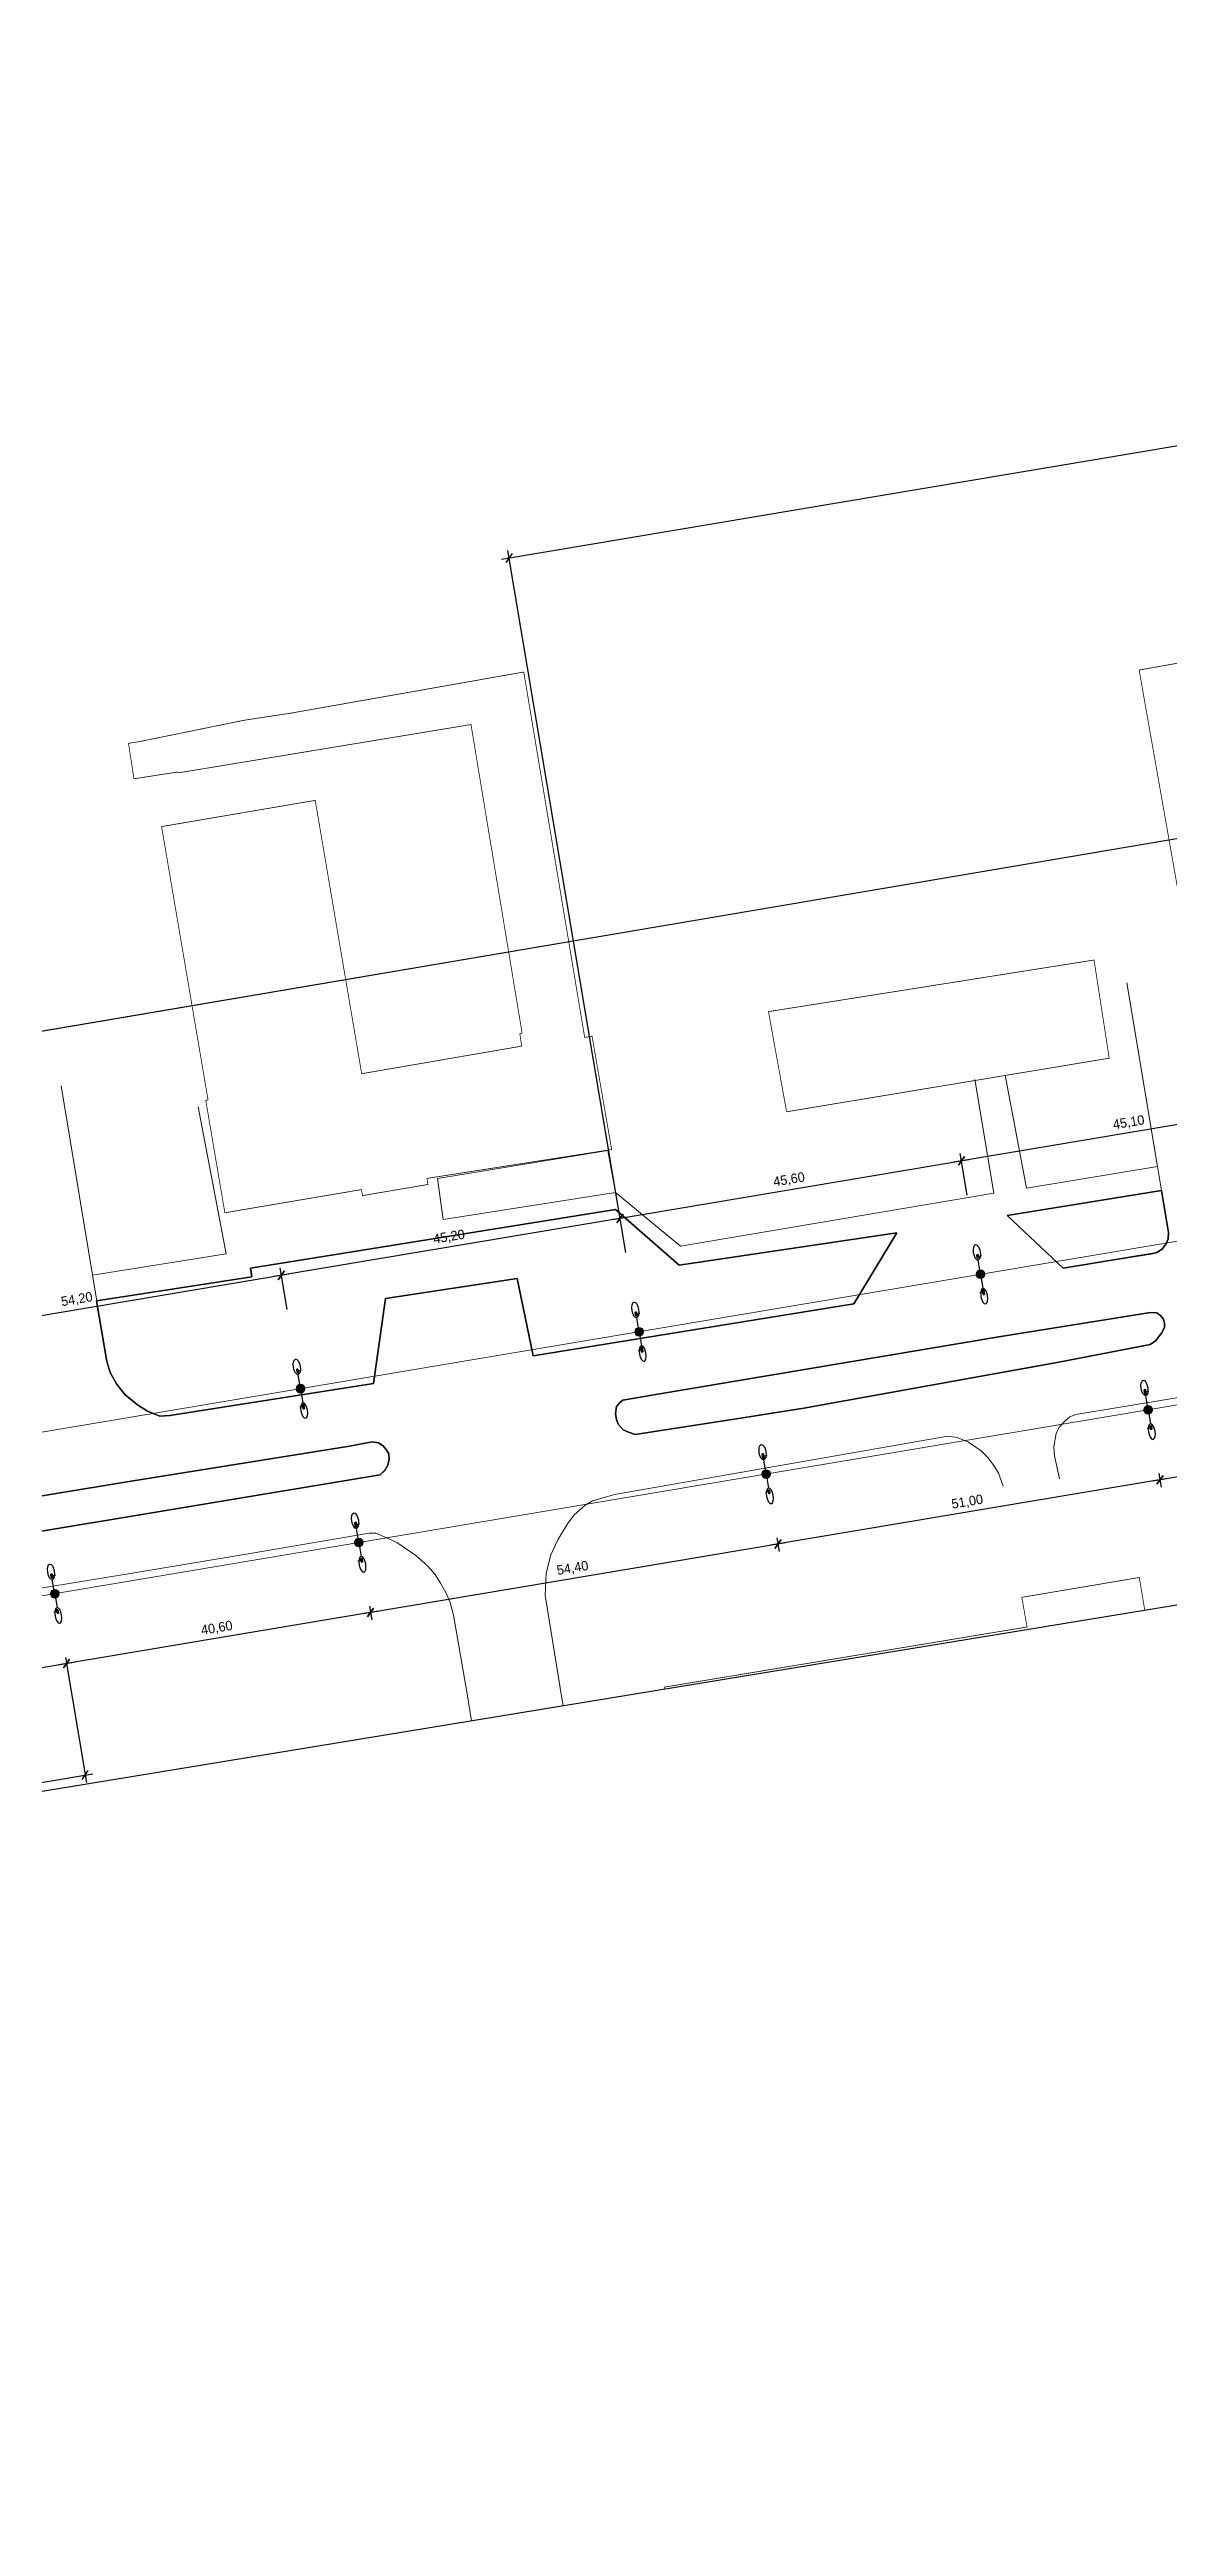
# Model space of a CAD drawing. Extents: x -105 to 2796, y -10 to 1087.
# Drawn here: x 2150.9 to 2298.4, y 228.3 to 554.2 of the extents above; entities that cross this region are included whole.
import ezdxf

# ---------------------------------------------------------------- set-up
doc = ezdxf.new("R2010")
doc.units = 0
doc.header["$MEASUREMENT"] = 0
for name, color, linetype in [('_МЕЖЕВОЙ_П-ЗУ_НОВЫЕ', 7, 'Continuous'), ('DLXLUM01', 2, 'Continuous'), ('DLXLUM02', 1, 'Continuous'), ('DLXLUM03', 3, 'Continuous'), ('DLXLUM04', 5, 'Continuous'), ('DLXLUMEX', 2, 'Continuous'), ('DLXSCENE', 7, 'Continuous'), ('Размeh', 7, 'Continuous')]:
    doc.layers.add(name, color=color, linetype=linetype)
doc.layers.add('ОСВЕЩЕНИЕ', color=7, linetype='Continuous', lineweight=15)
doc.layers.add('ситуация', color=7, linetype='Continuous', lineweight=15)
doc.dimstyles.new('Благоуст', dxfattribs={"dimtxt": 1.25, "dimasz": 1, "dimexe": 1, "dimexo": 0.4085, "dimgap": 0.55, "dimtad": 1, "dimzin": 0, "dimtxsty": 'Standard', "dimblk": 'OBLIQUE', "dimcen": 0.6975, "dimdle": 1, "dimclrt": 256, "dimazin": 0, "dimtfac": 1, "dimtofl": 0, "dimtmove": 1, "dimatfit": 3, "dimldrblk": 'OBLIQUE', "dimfxl": 1, "dimtolj": 1, "dimtzin": 0, "dimarcsym": 0})

# ---------------------------------------------------------------- blocks, each defined once
blk = doc.blocks.new('*U127')
for p, q in [((0.05, 0.25), (-0.12, 0.23)), ((-0.12, 0.23), (0.05, 0.25)), ((-0.12, 0.23), (-0.06, -0.18)), ((-0.12, 0.19), (-0.12, 0.23)), ((-0.12, 0.23), (-0.12, 0.19)), ((-0.06, -0.18), (-0.12, 0.23)), ((0.05, 0.22), (-0.12, 0.19)), ((-0.12, 0.19), (0.05, 0.22)), ((-0.12, 0.19), (-0.05, -0.22)), ((-0.05, -0.22), (-0.12, 0.19)), ((0.05, 0.22), (0.05, 0.25)), ((0.05, 0.25), (0.05, 0.22)), ((0.11, -0.15), (0.05, 0.25)), ((0.05, 0.25), (0.11, -0.15)), ((0.12, -0.19), (0.05, 0.22)), ((0.05, 0.22), (0.12, -0.19)), ((-0.06, -0.18), (0.11, -0.15)), ((0.11, -0.15), (-0.06, -0.18)), ((-0.06, -0.18), (-0.05, -0.22)), ((-0.05, -0.22), (-0.06, -0.18)), ((-0.05, -0.22), (0.12, -0.19)), ((0.12, -0.19), (-0.05, -0.22)), ((0.12, -0.19), (0.11, -0.15)), ((0.11, -0.15), (0.12, -0.19))]:
    blk.add_line(p, q)
at = {"color": 1}
blk.add_line((-0.01, 0.04), (0.49, 0.12), dxfattribs=at)
at = {"layer": 'DLXLUMEX', "color": 7}
blk.add_text('1', height=0.1, dxfattribs=at).set_placement((0, 0))
blk = doc.blocks.new('*U128')
for p, q in [((0.05, 0.22), (-0.12, 0.19)), ((-0.12, 0.19), (0.05, 0.22)), ((-0.12, 0.19), (-0.05, -0.22)), ((-0.05, -0.22), (-0.12, 0.19)), ((-0.12, 0.19), (-0.11, 0.16)), ((-0.11, 0.16), (-0.12, 0.19)), ((0.05, 0.19), (-0.11, 0.16)), ((-0.11, 0.16), (0.05, 0.19)), ((-0.11, 0.16), (-0.04, -0.25)), ((-0.04, -0.25), (-0.11, 0.16)), ((0.12, -0.19), (0.05, 0.22)), ((0.05, 0.19), (0.05, 0.22)), ((0.05, 0.22), (0.12, -0.19)), ((0.05, 0.22), (0.05, 0.19)), ((0.12, -0.22), (0.05, 0.19)), ((0.05, 0.19), (0.12, -0.22)), ((-0.05, -0.22), (0.12, -0.19)), ((0.12, -0.19), (-0.05, -0.22)), ((-0.05, -0.22), (-0.04, -0.25)), ((-0.04, -0.25), (-0.05, -0.22)), ((-0.04, -0.25), (0.12, -0.22)), ((0.12, -0.22), (-0.04, -0.25)), ((0.12, -0.19), (0.12, -0.22)), ((0.12, -0.22), (0.12, -0.19))]:
    blk.add_line(p, q)
at = {"color": 1}
blk.add_line((0, -0.03), (-0.49, -0.11), dxfattribs=at)
at = {"layer": 'DLXLUMEX', "color": 7}
blk.add_text('4', height=0.1, dxfattribs=at).set_placement((0, 0))
blk = doc.blocks.new('*U131')
for p, q in [((0.05, 0.25), (-0.12, 0.22)), ((-0.12, 0.22), (0.05, 0.25)), ((0.05, 0.22), (-0.12, 0.19)), ((-0.12, 0.19), (-0.12, 0.22)), ((-0.12, 0.22), (-0.06, -0.19)), ((-0.12, 0.22), (-0.12, 0.19)), ((-0.12, 0.19), (0.05, 0.22)), ((-0.06, -0.19), (-0.12, 0.22)), ((-0.12, 0.19), (-0.05, -0.22)), ((-0.05, -0.22), (-0.12, 0.19)), ((0.05, 0.22), (0.05, 0.25)), ((0.11, -0.16), (0.05, 0.25)), ((0.05, 0.25), (0.05, 0.22)), ((0.05, 0.25), (0.11, -0.16)), ((0.12, -0.19), (0.05, 0.22)), ((0.05, 0.22), (0.12, -0.19)), ((-0.06, -0.19), (0.11, -0.16)), ((0.11, -0.16), (-0.06, -0.19)), ((-0.06, -0.19), (-0.05, -0.22)), ((-0.05, -0.22), (-0.06, -0.19)), ((-0.05, -0.22), (0.12, -0.19)), ((0.12, -0.19), (-0.05, -0.22)), ((0.12, -0.19), (0.11, -0.16)), ((0.11, -0.16), (0.12, -0.19))]:
    blk.add_line(p, q)
at = {"color": 1}
blk.add_line((0, 0.03), (0.49, 0.11), dxfattribs=at)
at = {"layer": 'DLXLUMEX', "color": 7}
blk.add_text('4', height=0.1, dxfattribs=at).set_placement((0, 0))
blk = doc.blocks.new('*U132')
for p, q in [((0.04, 0.3), (-0.13, 0.27)), ((-0.13, 0.27), (0.04, 0.3)), ((-0.13, 0.27), (-0.04, -0.3)), ((-0.04, -0.3), (-0.13, 0.27)), ((-0.13, 0.27), (-0.13, 0.23)), ((-0.13, 0.23), (-0.13, 0.27)), ((0.04, 0.26), (-0.13, 0.23)), ((-0.13, 0.23), (0.04, 0.26)), ((-0.13, 0.23), (-0.03, -0.34)), ((-0.03, -0.34), (-0.13, 0.23)), ((0.13, -0.27), (0.04, 0.3)), ((0.04, 0.26), (0.04, 0.3)), ((0.04, 0.3), (0.13, -0.27)), ((0.04, 0.3), (0.04, 0.26)), ((0.14, -0.31), (0.04, 0.26)), ((0.04, 0.26), (0.14, -0.31)), ((-0.04, -0.3), (0.13, -0.27)), ((0.13, -0.27), (-0.04, -0.3)), ((-0.04, -0.3), (-0.03, -0.34)), ((-0.03, -0.34), (-0.04, -0.3)), ((-0.03, -0.34), (0.14, -0.31)), ((0.14, -0.31), (-0.03, -0.34)), ((0.13, -0.27), (0.14, -0.31)), ((0.14, -0.31), (0.13, -0.27))]:
    blk.add_line(p, q)
at = {"color": 1}
blk.add_line((0.01, -0.04), (-0.49, -0.12), dxfattribs=at)
at = {"layer": 'DLXLUMEX', "color": 7}
blk.add_text('3', height=0.1, dxfattribs=at).set_placement((0, 0))
blk = doc.blocks.new('*U133')
for p, q in [((0.03, 0.34), (-0.13, 0.31)), ((-0.13, 0.31), (0.03, 0.34)), ((-0.13, 0.27), (-0.13, 0.31)), ((-0.13, 0.31), (-0.05, -0.26)), ((-0.13, 0.31), (-0.13, 0.27)), ((-0.05, -0.26), (-0.13, 0.31)), ((0.04, 0.3), (-0.13, 0.27)), ((-0.13, 0.27), (0.04, 0.3)), ((-0.13, 0.27), (-0.04, -0.3)), ((-0.04, -0.3), (-0.13, 0.27)), ((0.04, 0.3), (0.03, 0.34)), ((0.03, 0.34), (0.04, 0.3)), ((0.12, -0.23), (0.03, 0.34)), ((0.03, 0.34), (0.12, -0.23)), ((0.13, -0.27), (0.04, 0.3)), ((0.04, 0.3), (0.13, -0.27)), ((-0.05, -0.26), (0.12, -0.23)), ((0.12, -0.23), (-0.05, -0.26)), ((-0.05, -0.26), (-0.04, -0.3)), ((-0.04, -0.3), (-0.05, -0.26)), ((-0.04, -0.3), (0.13, -0.27)), ((0.13, -0.27), (-0.04, -0.3)), ((0.13, -0.27), (0.12, -0.23)), ((0.12, -0.23), (0.13, -0.27))]:
    blk.add_line(p, q)
at = {"color": 1}
blk.add_line((-0.01, 0.04), (0.49, 0.12), dxfattribs=at)
at = {"layer": 'DLXLUMEX', "color": 7}
blk.add_text('3', height=0.1, dxfattribs=at).set_placement((0, 0))
blk = doc.blocks.new('*U135')
for p, q in [((0.05, 0.22), (-0.12, 0.19)), ((-0.12, 0.19), (0.05, 0.22)), ((-0.12, 0.19), (-0.05, -0.22)), ((-0.05, -0.22), (-0.12, 0.19)), ((-0.12, 0.19), (-0.11, 0.16)), ((-0.11, 0.16), (-0.12, 0.19)), ((0.05, 0.19), (-0.11, 0.16)), ((-0.11, 0.16), (0.05, 0.19)), ((-0.11, 0.16), (-0.04, -0.25)), ((-0.04, -0.25), (-0.11, 0.16)), ((0.12, -0.19), (0.05, 0.22)), ((0.05, 0.19), (0.05, 0.22)), ((0.05, 0.22), (0.12, -0.19)), ((0.05, 0.22), (0.05, 0.19)), ((0.12, -0.22), (0.05, 0.19)), ((0.05, 0.19), (0.12, -0.22)), ((-0.05, -0.22), (0.12, -0.19)), ((0.12, -0.19), (-0.05, -0.22)), ((-0.05, -0.22), (-0.04, -0.25)), ((-0.04, -0.25), (-0.05, -0.22)), ((-0.04, -0.25), (0.12, -0.22)), ((0.12, -0.22), (-0.04, -0.25)), ((0.12, -0.19), (0.12, -0.22)), ((0.12, -0.22), (0.12, -0.19))]:
    blk.add_line(p, q)
at = {"color": 1}
blk.add_line((0, -0.03), (-0.49, -0.11), dxfattribs=at)
at = {"layer": 'DLXLUMEX', "color": 7}
blk.add_text('4', height=0.1, dxfattribs=at).set_placement((0, 0))
blk = doc.blocks.new('*U136')
for p, q in [((0.03, 0.34), (-0.13, 0.31)), ((-0.13, 0.31), (0.03, 0.34)), ((-0.13, 0.27), (-0.13, 0.31)), ((-0.13, 0.31), (-0.05, -0.26)), ((-0.13, 0.31), (-0.13, 0.27)), ((-0.05, -0.26), (-0.13, 0.31)), ((0.04, 0.3), (-0.13, 0.27)), ((-0.13, 0.27), (0.04, 0.3)), ((-0.13, 0.27), (-0.04, -0.3)), ((-0.04, -0.3), (-0.13, 0.27)), ((0.04, 0.3), (0.03, 0.34)), ((0.03, 0.34), (0.04, 0.3)), ((0.12, -0.23), (0.03, 0.34)), ((0.03, 0.34), (0.12, -0.23)), ((0.13, -0.27), (0.04, 0.3)), ((0.04, 0.3), (0.13, -0.27)), ((-0.05, -0.26), (0.12, -0.23)), ((0.12, -0.23), (-0.05, -0.26)), ((-0.05, -0.26), (-0.04, -0.3)), ((-0.04, -0.3), (-0.05, -0.26)), ((-0.04, -0.3), (0.13, -0.27)), ((0.13, -0.27), (-0.04, -0.3)), ((0.13, -0.27), (0.12, -0.23)), ((0.12, -0.23), (0.13, -0.27))]:
    blk.add_line(p, q)
at = {"color": 1}
blk.add_line((-0.01, 0.04), (0.49, 0.12), dxfattribs=at)
at = {"layer": 'DLXLUMEX', "color": 7}
blk.add_text('3', height=0.1, dxfattribs=at).set_placement((0, 0))
blk = doc.blocks.new('*U137')
for p, q in [((0.05, 0.22), (-0.12, 0.19)), ((-0.12, 0.19), (0.05, 0.22)), ((-0.12, 0.19), (-0.05, -0.22)), ((-0.05, -0.22), (-0.12, 0.19)), ((-0.12, 0.19), (-0.11, 0.16)), ((-0.11, 0.16), (-0.12, 0.19)), ((0.05, 0.19), (-0.11, 0.16)), ((-0.11, 0.16), (0.05, 0.19)), ((-0.11, 0.16), (-0.04, -0.25)), ((-0.04, -0.25), (-0.11, 0.16)), ((0.12, -0.19), (0.05, 0.22)), ((0.05, 0.19), (0.05, 0.22)), ((0.05, 0.22), (0.12, -0.19)), ((0.05, 0.22), (0.05, 0.19)), ((0.12, -0.22), (0.05, 0.19)), ((0.05, 0.19), (0.12, -0.22)), ((-0.05, -0.22), (0.12, -0.19)), ((0.12, -0.19), (-0.05, -0.22)), ((-0.05, -0.22), (-0.04, -0.25)), ((-0.04, -0.25), (-0.05, -0.22)), ((-0.04, -0.25), (0.12, -0.22)), ((0.12, -0.22), (-0.04, -0.25)), ((0.12, -0.19), (0.12, -0.22)), ((0.12, -0.22), (0.12, -0.19))]:
    blk.add_line(p, q)
at = {"color": 1}
blk.add_line((0, -0.03), (-0.49, -0.11), dxfattribs=at)
at = {"layer": 'DLXLUMEX', "color": 7}
blk.add_text('4', height=0.1, dxfattribs=at).set_placement((0, 0))
blk = doc.blocks.new('*U138')
for p, q in [((0.05, 0.25), (-0.12, 0.22)), ((-0.12, 0.22), (0.05, 0.25)), ((0.05, 0.22), (-0.12, 0.19)), ((-0.12, 0.22), (-0.06, -0.19)), ((-0.12, 0.19), (-0.12, 0.22)), ((-0.12, 0.22), (-0.12, 0.19)), ((-0.12, 0.19), (0.05, 0.22)), ((-0.06, -0.19), (-0.12, 0.22)), ((-0.12, 0.19), (-0.05, -0.22)), ((-0.05, -0.22), (-0.12, 0.19)), ((0.05, 0.22), (0.05, 0.25)), ((0.05, 0.25), (0.05, 0.22)), ((0.11, -0.16), (0.05, 0.25)), ((0.05, 0.25), (0.11, -0.16)), ((0.12, -0.19), (0.05, 0.22)), ((0.05, 0.22), (0.12, -0.19)), ((-0.06, -0.19), (0.11, -0.16)), ((0.11, -0.16), (-0.06, -0.19)), ((-0.06, -0.19), (-0.05, -0.22)), ((-0.05, -0.22), (-0.06, -0.19)), ((-0.05, -0.22), (0.12, -0.19)), ((0.12, -0.19), (-0.05, -0.22)), ((0.12, -0.19), (0.11, -0.16)), ((0.11, -0.16), (0.12, -0.19))]:
    blk.add_line(p, q)
at = {"color": 1}
blk.add_line((0, 0.03), (0.49, 0.11), dxfattribs=at)
at = {"layer": 'DLXLUMEX', "color": 7}
blk.add_text('4', height=0.1, dxfattribs=at).set_placement((0, 0))
blk = doc.blocks.new('*U139')
for p, q in [((0.04, 0.3), (-0.13, 0.27)), ((-0.13, 0.27), (0.04, 0.3)), ((-0.13, 0.27), (-0.04, -0.3)), ((-0.04, -0.3), (-0.13, 0.27)), ((-0.13, 0.27), (-0.13, 0.23)), ((-0.13, 0.23), (-0.13, 0.27)), ((0.04, 0.26), (-0.13, 0.23)), ((-0.13, 0.23), (0.04, 0.26)), ((-0.13, 0.23), (-0.03, -0.34)), ((-0.03, -0.34), (-0.13, 0.23)), ((0.13, -0.27), (0.04, 0.3)), ((0.04, 0.26), (0.04, 0.3)), ((0.04, 0.3), (0.13, -0.27)), ((0.04, 0.3), (0.04, 0.26)), ((0.14, -0.31), (0.04, 0.26)), ((0.04, 0.26), (0.14, -0.31)), ((-0.04, -0.3), (0.13, -0.27)), ((0.13, -0.27), (-0.04, -0.3)), ((-0.04, -0.3), (-0.03, -0.34)), ((-0.03, -0.34), (-0.04, -0.3)), ((-0.03, -0.34), (0.14, -0.31)), ((0.14, -0.31), (-0.03, -0.34)), ((0.13, -0.27), (0.14, -0.31)), ((0.14, -0.31), (0.13, -0.27))]:
    blk.add_line(p, q)
at = {"color": 1}
blk.add_line((0.01, -0.04), (-0.49, -0.12), dxfattribs=at)
at = {"layer": 'DLXLUMEX', "color": 7}
blk.add_text('3', height=0.1, dxfattribs=at).set_placement((0, 0))
blk = doc.blocks.new('*U140')
for p, q in [((0.05, 0.25), (-0.12, 0.22)), ((-0.12, 0.22), (0.05, 0.25)), ((0.05, 0.22), (-0.12, 0.19)), ((-0.12, 0.19), (-0.12, 0.22)), ((-0.12, 0.22), (-0.06, -0.19)), ((-0.12, 0.22), (-0.12, 0.19)), ((-0.12, 0.19), (0.05, 0.22)), ((-0.06, -0.19), (-0.12, 0.22)), ((-0.12, 0.19), (-0.05, -0.22)), ((-0.05, -0.22), (-0.12, 0.19)), ((0.05, 0.22), (0.05, 0.25)), ((0.11, -0.16), (0.05, 0.25)), ((0.05, 0.25), (0.05, 0.22)), ((0.05, 0.25), (0.11, -0.16)), ((0.12, -0.19), (0.05, 0.22)), ((0.05, 0.22), (0.12, -0.19)), ((-0.06, -0.19), (0.11, -0.16)), ((0.11, -0.16), (-0.06, -0.19)), ((-0.06, -0.19), (-0.05, -0.22)), ((-0.05, -0.22), (-0.06, -0.19)), ((-0.05, -0.22), (0.12, -0.19)), ((0.12, -0.19), (-0.05, -0.22)), ((0.12, -0.19), (0.11, -0.16)), ((0.11, -0.16), (0.12, -0.19))]:
    blk.add_line(p, q)
at = {"color": 1}
blk.add_line((0, 0.03), (0.49, 0.11), dxfattribs=at)
at = {"layer": 'DLXLUMEX', "color": 7}
blk.add_text('4', height=0.1, dxfattribs=at).set_placement((0, 0))
blk = doc.blocks.new('*U141')
for p, q in [((0.04, 0.3), (-0.13, 0.27)), ((-0.13, 0.27), (0.04, 0.3)), ((-0.13, 0.27), (-0.04, -0.3)), ((-0.04, -0.3), (-0.13, 0.27)), ((-0.13, 0.27), (-0.13, 0.23)), ((-0.13, 0.23), (-0.13, 0.27)), ((0.04, 0.26), (-0.13, 0.23)), ((-0.13, 0.23), (0.04, 0.26)), ((-0.13, 0.23), (-0.03, -0.34)), ((-0.03, -0.34), (-0.13, 0.23)), ((0.13, -0.27), (0.04, 0.3)), ((0.04, 0.26), (0.04, 0.3)), ((0.04, 0.3), (0.13, -0.27)), ((0.04, 0.3), (0.04, 0.26)), ((0.14, -0.31), (0.04, 0.26)), ((0.04, 0.26), (0.14, -0.31)), ((-0.04, -0.3), (0.13, -0.27)), ((0.13, -0.27), (-0.04, -0.3)), ((-0.04, -0.3), (-0.03, -0.34)), ((-0.03, -0.34), (-0.04, -0.3)), ((-0.03, -0.34), (0.14, -0.31)), ((0.14, -0.31), (-0.03, -0.34)), ((0.13, -0.27), (0.14, -0.31)), ((0.14, -0.31), (0.13, -0.27))]:
    blk.add_line(p, q)
at = {"color": 1}
blk.add_line((0.01, -0.04), (-0.49, -0.12), dxfattribs=at)
at = {"layer": 'DLXLUMEX', "color": 7}
blk.add_text('2', height=0.1, dxfattribs=at).set_placement((0, 0))
blk = doc.blocks.new('*U144')
for p, q in [((0.03, 0.34), (-0.13, 0.31)), ((-0.13, 0.31), (0.03, 0.34)), ((-0.13, 0.27), (-0.13, 0.31)), ((-0.13, 0.31), (-0.05, -0.26)), ((-0.13, 0.31), (-0.13, 0.27)), ((-0.05, -0.26), (-0.13, 0.31)), ((0.04, 0.3), (-0.13, 0.27)), ((-0.13, 0.27), (0.04, 0.3)), ((-0.13, 0.27), (-0.04, -0.3)), ((-0.04, -0.3), (-0.13, 0.27)), ((0.04, 0.3), (0.03, 0.34)), ((0.03, 0.34), (0.04, 0.3)), ((0.12, -0.23), (0.03, 0.34)), ((0.03, 0.34), (0.12, -0.23)), ((0.13, -0.27), (0.04, 0.3)), ((0.04, 0.3), (0.13, -0.27)), ((-0.05, -0.26), (0.12, -0.23)), ((0.12, -0.23), (-0.05, -0.26)), ((-0.05, -0.26), (-0.04, -0.3)), ((-0.04, -0.3), (-0.05, -0.26)), ((-0.04, -0.3), (0.13, -0.27)), ((0.13, -0.27), (-0.04, -0.3)), ((0.13, -0.27), (0.12, -0.23)), ((0.12, -0.23), (0.13, -0.27))]:
    blk.add_line(p, q)
at = {"color": 1}
blk.add_line((-0.01, 0.04), (0.49, 0.12), dxfattribs=at)
at = {"layer": 'DLXLUMEX', "color": 7}
blk.add_text('2', height=0.1, dxfattribs=at).set_placement((0, 0))
blk = doc.blocks.new('*U146')
for p, q in [((0.05, 0.22), (-0.12, 0.19)), ((-0.12, 0.19), (0.05, 0.22)), ((-0.12, 0.19), (-0.05, -0.22)), ((-0.05, -0.22), (-0.12, 0.19)), ((-0.12, 0.19), (-0.11, 0.16)), ((-0.11, 0.16), (-0.12, 0.19)), ((0.05, 0.19), (-0.11, 0.16)), ((-0.11, 0.16), (0.05, 0.19)), ((-0.11, 0.16), (-0.04, -0.25)), ((-0.04, -0.25), (-0.11, 0.16)), ((0.12, -0.19), (0.05, 0.22)), ((0.05, 0.19), (0.05, 0.22)), ((0.05, 0.22), (0.12, -0.19)), ((0.05, 0.22), (0.05, 0.19)), ((0.12, -0.22), (0.05, 0.19)), ((0.05, 0.19), (0.12, -0.22)), ((-0.05, -0.22), (0.12, -0.19)), ((0.12, -0.19), (-0.05, -0.22)), ((-0.05, -0.22), (-0.04, -0.25)), ((-0.04, -0.25), (-0.05, -0.22)), ((-0.04, -0.25), (0.12, -0.22)), ((0.12, -0.22), (-0.04, -0.25)), ((0.12, -0.19), (0.12, -0.22)), ((0.12, -0.22), (0.12, -0.19))]:
    blk.add_line(p, q)
at = {"color": 1}
blk.add_line((0, -0.03), (-0.49, -0.11), dxfattribs=at)
at = {"layer": 'DLXLUMEX', "color": 7}
blk.add_text('4', height=0.1, dxfattribs=at).set_placement((0, 0))
blk = doc.blocks.new('*U206')
for p, q in [((2638.31, 507.94), (1021.03, 233.4)), ((2177.4, 393.88), (2225.44, 401.62)), ((2225.44, 401.62), (2177.4, 393.88)), ((2225.44, 401.62), (2233.84, 394.29)), ((2233.84, 394.29), (2225.44, 401.62)), ((2277.01, 400.79), (2297.35, 404.12)), ((2297.35, 404.12), (2277.01, 400.79)), ((2297.35, 404.12), (2298.26, 398.56)), ((2298.26, 398.56), (2297.35, 404.12)), ((1019.19, 139.56), (2600.58, 398.96)), ((2233.84, 394.29), (2262.5, 398.51)), ((2262.5, 398.51), (2233.84, 394.29)), ((2262.5, 398.51), (2256.82, 389.17)), ((2256.82, 389.17), (2262.5, 398.51)), ((2284.38, 393.87), (2277.01, 400.79)), ((2277.01, 400.79), (2284.38, 393.87)), ((2298.23, 397.72), (2297.92, 397.02)), ((2297.92, 397.02), (2298.23, 397.72)), ((2298.26, 398.56), (2298.23, 397.72)), ((2298.23, 397.72), (2298.26, 398.56)), ((2296.66, 395.88), (2284.38, 393.87)), ((2284.38, 393.87), (2296.66, 395.88)), ((2297.42, 396.37), (2296.66, 395.88)), ((2296.66, 395.88), (2297.42, 396.37)), ((2297.92, 397.02), (2297.42, 396.37)), ((2297.42, 396.37), (2297.92, 397.02)), ((2157.13, 389.58), (2177.57, 392.75)), ((2177.57, 392.75), (2157.13, 389.58)), ((2177.57, 392.75), (2177.4, 393.88)), ((2177.4, 393.88), (2177.57, 392.75)), ((2212.48, 392.53), (2195.15, 389.88)), ((2195.15, 389.88), (2212.48, 392.53)), ((2214.61, 382.34), (2212.48, 392.53)), ((2212.48, 392.53), (2214.61, 382.34)), ((2158.46, 381.6), (2157.13, 389.58)), ((2157.13, 389.58), (2158.46, 381.6)), ((2195.15, 389.88), (2193.59, 378.7)), ((2193.59, 378.7), (2195.15, 389.88)), ((2256.82, 389.17), (2214.61, 382.34)), ((2214.61, 382.34), (2256.82, 389.17)), ((2276.2, 384.9), (2295.9, 388.05)), ((2295.9, 388.05), (2276.2, 384.9)), ((2295.9, 388.05), (2296.73, 387.99)), ((2296.73, 387.99), (2295.9, 388.05)), ((2296.73, 387.99), (2297.23, 387.64)), ((2297.23, 387.64), (2296.73, 387.99)), ((2230.5, 377.2), (2276.2, 384.9)), ((2276.2, 384.9), (2230.5, 377.2)), ((2297.37, 385.36), (2296.55, 384.32)), ((2296.55, 384.32), (2297.37, 385.36)), ((2297.23, 387.64), (2297.6, 387.16)), ((2297.6, 387.16), (2297.23, 387.64)), ((2297.72, 386.12), (2297.37, 385.36)), ((2297.37, 385.36), (2297.72, 386.12)), ((2297.6, 387.16), (2297.76, 386.65)), ((2297.76, 386.65), (2297.6, 387.16)), ((2297.76, 386.65), (2297.72, 386.12)), ((2297.72, 386.12), (2297.76, 386.65)), ((2158.93, 380.14), (2158.46, 381.6)), ((2158.46, 381.6), (2158.93, 380.14)), ((2283.82, 381.5), (2250.24, 375.47)), ((2250.24, 375.47), (2283.82, 381.5)), ((2295.85, 383.82), (2283.82, 381.5)), ((2283.82, 381.5), (2295.85, 383.82)), ((2296.55, 384.32), (2295.85, 383.82)), ((2295.85, 383.82), (2296.55, 384.32)), ((2159.75, 378.66), (2158.93, 380.14)), ((2158.93, 380.14), (2159.75, 378.66)), ((2160.86, 377.26), (2159.75, 378.66)), ((2159.75, 378.66), (2160.86, 377.26)), ((2193.59, 378.7), (2166.77, 374.48)), ((2166.77, 374.48), (2193.59, 378.7)), ((2162.49, 375.91), (2160.86, 377.26)), ((2160.86, 377.26), (2162.49, 375.91)), ((2163.82, 375.07), (2162.49, 375.91)), ((2162.49, 375.91), (2163.82, 375.07)), ((2165.46, 374.41), (2163.82, 375.07)), ((2163.82, 375.07), (2165.46, 374.41)), ((2225.46, 374.73), (2225.59, 375.66)), ((2225.59, 375.66), (2225.46, 374.73)), ((2225.59, 375.66), (2226, 376.21)), ((2226, 376.21), (2225.59, 375.66)), ((2226, 376.21), (2226.42, 376.52)), ((2226.42, 376.52), (2226, 376.21)), ((2226.42, 376.52), (2230.5, 377.2)), ((2230.5, 377.2), (2226.42, 376.52)), ((2250.24, 375.47), (2241.65, 374.11)), ((2241.65, 374.11), (2250.24, 375.47)), ((2166.77, 374.48), (2165.46, 374.41)), ((2165.46, 374.41), (2166.77, 374.48)), ((2225.57, 373.95), (2225.46, 374.73)), ((2225.46, 374.73), (2225.57, 373.95)), ((2225.81, 373.35), (2225.57, 373.95)), ((2225.57, 373.95), (2225.81, 373.35)), ((2226.48, 372.6), (2225.81, 373.35)), ((2225.81, 373.35), (2226.48, 372.6)), ((2227.18, 372.29), (2226.48, 372.6)), ((2226.48, 372.6), (2227.18, 372.29)), ((2228.06, 371.97), (2227.18, 372.29)), ((2227.18, 372.29), (2228.06, 371.97)), ((2241.65, 374.11), (2228.06, 371.97)), ((2228.06, 371.97), (2241.65, 374.11)), ((2161.66, 365.84), (2190.42, 370.46)), ((2190.42, 370.46), (2161.66, 365.84)), ((2190.42, 370.46), (2193.43, 371.04)), ((2193.43, 371.04), (2190.42, 370.46)), ((2193.43, 371.04), (2194.24, 370.9)), ((2194.24, 370.9), (2193.43, 371.04)), ((2194.24, 370.9), (2194.87, 370.51)), ((2194.87, 370.51), (2194.24, 370.9)), ((2194.87, 370.51), (2195.36, 369.89)), ((2195.36, 369.89), (2194.87, 370.51)), ((2195.36, 369.89), (2195.59, 369.46)), ((2195.59, 369.46), (2195.36, 369.89)), ((2195.65, 368.74), (2195.48, 367.94)), ((2195.48, 367.94), (2195.65, 368.74)), ((2195.59, 369.46), (2195.65, 368.74)), ((2195.65, 368.74), (2195.59, 369.46)), ((2194.46, 366.67), (1978.26, 330.87)), ((1978.26, 330.87), (2194.46, 366.67)), ((2115.7, 358.3), (2161.66, 365.84)), ((2161.66, 365.84), (2115.7, 358.3)), ((2195.12, 367.32), (2194.46, 366.67)), ((2194.46, 366.67), (2195.12, 367.32)), ((2195.48, 367.94), (2195.12, 367.32)), ((2195.12, 367.32), (2195.48, 367.94))]:
    blk.add_line(p, q)
blk = doc.blocks.new('_Oblique')
at = {"layer": 'Размeh', "color": 0, "lineweight": -2}
blk.add_line((-0.5, -0.5), (0.5, 0.5), dxfattribs=at)
blk = doc.blocks.new('*D530')
at = {"layer": 'Defpoints', "color": 0, "ltscale": 100, "transparency": 16777216}
for p in [(2152.95, 343.05), (2108.57, 335.6), (2108.78, 334.38)]:
    blk.add_point(p, dxfattribs=at)
at = {"layer": 'ситуация', "color": 0, "lineweight": -2, "ltscale": 100, "transparency": 16777216}
for p, q in [((2153.02, 342.65), (2153.32, 340.85)), ((2154.14, 342), (2107.79, 334.21)), ((2108.64, 335.19), (2108.94, 333.39))]:
    blk.add_line(p, q, dxfattribs=at)
for p, rotation in [((2153.16, 341.84), 9.541582262994055), ((2108.78, 334.38), 189.541582262994)]:
    blk.add_blockref('_Oblique', p, dxfattribs=dict(at, rotation=rotation))
at = {"layer": 'ситуация', "ltscale": 100, "transparency": 16777216, "insert": (2130.75, 339.37), "char_height": 1.25, "attachment_point": 5, "rotation": 9.5416}
blk.add_mtext('\\A1;45,00', dxfattribs=at)
blk = doc.blocks.new('*D531')
at = {"layer": 'Defpoints', "color": 0, "ltscale": 100, "transparency": 16777216}
for p in [(2182.29, 388.04), (2128.01, 383.95), (2128.84, 379.06)]:
    blk.add_point(p, dxfattribs=at)
at = {"layer": 'ситуация', "color": 0, "lineweight": -2, "ltscale": 100, "transparency": 16777216}
for p, q in [((2182.45, 393.1), (2127.03, 383.79)), ((2182.22, 388.45), (2181.3, 393.92)), ((2128.77, 379.46), (2127.85, 384.94))]:
    blk.add_line(p, q, dxfattribs=at)
for p, rotation in [((2181.46, 392.94), 9.541582262996451), ((2128.01, 383.95), 189.5415822629964)]:
    blk.add_blockref('_Oblique', p, dxfattribs=dict(at, rotation=rotation))
at = {"layer": 'ситуация', "ltscale": 100, "transparency": 16777216, "insert": (2154.53, 389.71), "char_height": 1.25, "attachment_point": 5, "rotation": 9.5416}
blk.add_mtext('\\A1;54,20', dxfattribs=at)
blk = doc.blocks.new('*D532')
at = {"layer": 'Defpoints', "color": 0, "ltscale": 100, "transparency": 16777216}
for p in [(2152.95, 343.05), (2155.62, 327.18), (1939.15, 307.12)]:
    blk.add_point(p, dxfattribs=at)
at = {"layer": 'ситуация', "color": 0, "lineweight": -2, "ltscale": 100, "transparency": 16777216}
for p, q in [((2153.02, 342.65), (2155.79, 326.19)), ((1940.83, 291.07), (2156.61, 327.34)), ((1939.22, 306.71), (1941.98, 290.25))]:
    blk.add_line(p, q, dxfattribs=at)
for p, rotation in [((2155.62, 327.18), 9.541582263002141), ((1941.82, 291.24), 189.5415822630021)]:
    blk.add_blockref('_Oblique', p, dxfattribs=dict(at, rotation=rotation))
at = {"layer": 'ситуация', "ltscale": 100, "transparency": 16777216, "insert": (2048.51, 310.47), "char_height": 1.25, "attachment_point": 5, "rotation": 9.5416}
blk.add_mtext('\\A1;216,80', dxfattribs=at)
blk = doc.blocks.new('*D533')
at = {"layer": 'Defpoints', "color": 0, "ltscale": 100, "transparency": 16777216}
for p in [(2226.86, 395.54), (2181.46, 392.94), (2182.29, 388.04)]:
    blk.add_point(p, dxfattribs=at)
at = {"layer": 'ситуация', "color": 0, "lineweight": -2, "ltscale": 100, "transparency": 16777216}
for p, q in [((2226.79, 395.94), (2225.87, 401.42)), ((2227.03, 400.6), (2180.48, 392.77)), ((2182.22, 388.45), (2181.3, 393.92))]:
    blk.add_line(p, q, dxfattribs=at)
for p, rotation in [((2226.04, 400.43), 9.54158226303706), ((2181.46, 392.94), 189.5415822630371)]:
    blk.add_blockref('_Oblique', p, dxfattribs=dict(at, rotation=rotation))
at = {"layer": 'ситуация', "ltscale": 100, "transparency": 16777216, "insert": (2203.54, 397.94), "char_height": 1.25, "attachment_point": 5, "rotation": 9.5416}
blk.add_mtext('\\A1;45,20', dxfattribs=at)
blk = doc.blocks.new('*D534')
at = {"layer": 'Defpoints', "color": 0, "ltscale": 100, "transparency": 16777216}
for p in [(2192.99, 349.78), (2152.95, 343.05), (2153.16, 341.84)]:
    blk.add_point(p, dxfattribs=at)
at = {"layer": 'ситуация', "color": 0, "lineweight": -2, "ltscale": 100, "transparency": 16777216}
for p, q in [((2193.06, 349.38), (2193.36, 347.58)), ((2194.18, 348.73), (2152.17, 341.67)), ((2153.02, 342.65), (2153.32, 340.85))]:
    blk.add_line(p, q, dxfattribs=at)
for p, rotation in [((2193.19, 348.57), 9.541582263001567), ((2153.16, 341.84), 189.5415822630016)]:
    blk.add_blockref('_Oblique', p, dxfattribs=dict(at, rotation=rotation))
at = {"layer": 'ситуация', "ltscale": 100, "transparency": 16777216, "insert": (2172.96, 346.46), "char_height": 1.25, "attachment_point": 5, "rotation": 9.5416}
blk.add_mtext('\\A1;40,60', dxfattribs=at)
blk = doc.blocks.new('*D535')
at = {"layer": 'Defpoints', "color": 0, "ltscale": 100, "transparency": 16777216}
for p in [(2271.83, 403.1), (2226.04, 400.43), (2226.86, 395.54)]:
    blk.add_point(p, dxfattribs=at)
at = {"layer": 'ситуация', "color": 0, "lineweight": -2, "ltscale": 100, "transparency": 16777216}
for p, q in [((2271.99, 408.15), (2225.05, 400.26)), ((2271.76, 403.5), (2270.84, 408.97)), ((2226.79, 395.94), (2225.87, 401.42))]:
    blk.add_line(p, q, dxfattribs=at)
for p, rotation in [((2271.01, 407.99), 9.541582262991257), ((2226.04, 400.43), 189.5415822629912)]:
    blk.add_blockref('_Oblique', p, dxfattribs=dict(at, rotation=rotation))
at = {"layer": 'ситуация', "ltscale": 100, "transparency": 16777216, "insert": (2248.31, 405.47), "char_height": 1.25, "attachment_point": 5, "rotation": 9.5416}
blk.add_mtext('\\A1;45,60', dxfattribs=at)
blk = doc.blocks.new('*D536')
at = {"layer": 'Defpoints', "color": 0, "ltscale": 100, "transparency": 16777216}
for p in [(2271.01, 407.99), (2316.31, 410.57), (2271.83, 403.1)]:
    blk.add_point(p, dxfattribs=at)
at = {"layer": 'ситуация', "color": 0, "lineweight": -2, "ltscale": 100, "transparency": 16777216}
for p, q in [((2316.47, 415.63), (2270.02, 407.82)), ((2316.24, 410.98), (2315.32, 416.45)), ((2271.76, 403.5), (2270.84, 408.97))]:
    blk.add_line(p, q, dxfattribs=at)
for p, rotation in [((2315.48, 415.46), 9.541582262996693), ((2271.01, 407.99), 189.5415822629966)]:
    blk.add_blockref('_Oblique', p, dxfattribs=dict(at, rotation=rotation))
at = {"layer": 'ситуация', "ltscale": 100, "transparency": 16777216, "insert": (2293.03, 412.99), "char_height": 1.25, "attachment_point": 5, "rotation": 9.5416}
blk.add_mtext('\\A1;45,10', dxfattribs=at)
blk = doc.blocks.new('*D540')
at = {"layer": 'Defpoints', "color": 0, "ltscale": 100, "transparency": 16777216}
for p in [(2246.64, 358.8), (2192.99, 349.78), (2193.19, 348.57)]:
    blk.add_point(p, dxfattribs=at)
at = {"layer": 'ситуация', "color": 0, "lineweight": -2, "ltscale": 100, "transparency": 16777216}
for p, q in [((2247.83, 357.75), (2192.21, 348.4)), ((2246.7, 358.4), (2247.01, 356.6)), ((2193.06, 349.38), (2193.36, 347.58))]:
    blk.add_line(p, q, dxfattribs=at)
for p, rotation in [((2246.84, 357.58), 9.541582263039139), ((2193.19, 348.57), 189.5415822630391)]:
    blk.add_blockref('_Oblique', p, dxfattribs=dict(at, rotation=rotation))
at = {"layer": 'ситуация', "ltscale": 100, "transparency": 16777216, "insert": (2219.81, 354.34), "char_height": 1.25, "attachment_point": 5, "rotation": 9.5416}
blk.add_mtext('\\A1;54,40', dxfattribs=at)
blk = doc.blocks.new('*D541')
at = {"layer": 'Defpoints', "color": 0, "ltscale": 100, "transparency": 16777216}
for p in [(2296.93, 367.26), (2246.64, 358.8), (2246.84, 357.58)]:
    blk.add_point(p, dxfattribs=at)
at = {"layer": 'ситуация', "color": 0, "lineweight": -2, "ltscale": 100, "transparency": 16777216}
for p, q in [((2298.12, 366.2), (2245.85, 357.42)), ((2297, 366.85), (2297.3, 365.05)), ((2246.7, 358.4), (2247.01, 356.6))]:
    blk.add_line(p, q, dxfattribs=at)
for p, rotation in [((2297.14, 366.04), 9.541582262984623), ((2246.84, 357.58), 189.5415822629847)]:
    blk.add_blockref('_Oblique', p, dxfattribs=dict(at, rotation=rotation))
at = {"layer": 'ситуация', "ltscale": 100, "transparency": 16777216, "insert": (2271.78, 363.07), "char_height": 1.25, "attachment_point": 5, "rotation": 9.5416}
blk.add_mtext('\\A1;51,00', dxfattribs=at)
blk = doc.blocks.new('*D542')
at = {"layer": 'Defpoints', "color": 0, "ltscale": 100, "transparency": 16777216}
for p in [(2346.44, 375.58), (2296.93, 367.26), (2297.14, 366.04)]:
    blk.add_point(p, dxfattribs=at)
at = {"layer": 'ситуация', "color": 0, "lineweight": -2, "ltscale": 100, "transparency": 16777216}
for p, q in [((2346.5, 375.17), (2346.81, 373.37)), ((2347.63, 374.53), (2296.15, 365.87)), ((2297, 366.85), (2297.3, 365.05))]:
    blk.add_line(p, q, dxfattribs=at)
for p, rotation in [((2346.64, 374.36), 9.541582263024111), ((2297.14, 366.04), 189.5415822630241)]:
    blk.add_blockref('_Oblique', p, dxfattribs=dict(at, rotation=rotation))
at = {"layer": 'ситуация', "ltscale": 100, "transparency": 16777216, "insert": (2321.68, 371.46), "char_height": 1.25, "attachment_point": 5, "rotation": 9.5416}
blk.add_mtext('\\A1;50,20', dxfattribs=at)
blk = doc.blocks.new('*D546')
at = {"layer": 'Defpoints', "color": 0, "ltscale": 100, "transparency": 16777216}
for p in [(2603.63, 553.26), (2619.06, 461.46), (2226.86, 395.54)]:
    blk.add_point(p, dxfattribs=at)
at = {"layer": 'ситуация', "color": 0, "lineweight": -2, "ltscale": 100, "transparency": 16777216}
for p, q in [((2618.99, 461.86), (2603.46, 554.25)), ((2210.44, 487.17), (2604.62, 553.43)), ((2226.79, 395.94), (2211.27, 488.32))]:
    blk.add_line(p, q, dxfattribs=at)
for p, rotation in [((2603.63, 553.26), 9.541582262994279), ((2211.43, 487.34), 189.5415822629943)]:
    blk.add_blockref('_Oblique', p, dxfattribs=dict(at, rotation=rotation))
at = {"layer": 'ситуация', "ltscale": 100, "transparency": 16777216, "insert": (2407.32, 521.56), "char_height": 1.25, "attachment_point": 5, "rotation": 9.5416}
blk.add_mtext('\\A1;397,70', dxfattribs=at)

msp = doc.modelspace()

# ---------------------------------------------------------------- hatches: boundary and pattern name
at = {"layer": 'ОСВЕЩЕНИЕ', "linetype": 'Continuous', "lineweight": 18}
h = msp.add_hatch(color=7, dxfattribs=at)
edge = h.paths.add_edge_path()
edge.add_arc((2273.519, 393.073), 0.572, 0, 360)
h = msp.add_hatch(color=7, dxfattribs=at)
edge = h.paths.add_edge_path()
edge.add_arc((2228.55, 385.514), 0.572, 0, 360)
h = msp.add_hatch(color=7, dxfattribs=at)
edge = h.paths.add_edge_path()
edge.add_arc((2183.975, 378.021), 0.572, 0, 360)
h = msp.add_hatch(color=7, dxfattribs=at)
edge = h.paths.add_edge_path()
edge.add_arc((2295.586, 375.243), 0.572, 0, 360)
h = msp.add_hatch(color=7, dxfattribs=at)
edge = h.paths.add_edge_path()
edge.add_arc((2245.291, 366.789), 0.572, 0, 360)
h = msp.add_hatch(color=7, dxfattribs=at)
edge = h.paths.add_edge_path()
edge.add_arc((2191.644, 357.772), 0.572, 0, 360)
h = msp.add_hatch(color=7, dxfattribs=at)
edge = h.paths.add_edge_path()
edge.add_arc((2151.606, 351.042), 0.572, 0, 360)

# ---------------------------------------------------------------- linework, layer by layer
at = {"layer": '_МЕЖЕВОЙ_П-ЗУ_НОВЫЕ', "color": 1, "lineweight": 18, "const_width": 0.1}
for points in [[(2313.34, 475.96), (2294.4, 472.59), (2303.1, 423.2)], [(2295.142, 348.858), (2294.42, 353.17), (2278.95, 350.56), (2279.65, 346.66), (2231.86, 338.74), (2231.902, 338.485)]]:
    msp.add_lwpolyline(points, dxfattribs=at)
at = {"layer": '_МЕЖЕВОЙ_П-ЗУ_НОВЫЕ', "color": 7, "lineweight": 18, "const_width": 0.1}
for points in [[(2313.34, 475.96), (2294.4, 472.59), (2303.1, 423.2)], [(2295.142, 348.858), (2294.42, 353.17), (2278.95, 350.56), (2279.65, 346.66), (2231.86, 338.74), (2231.902, 338.485)]]:
    msp.add_lwpolyline(points, dxfattribs=at)
for points in [[(2174.01, 401.17), (2192, 404.22), (2192.13, 403.43), (2200.75, 404.89), (2200.62, 405.69), (2224.19, 409.37), (2224.94, 409.5), (2222.36, 424.41), (2221.39, 424.24), (2213.37, 472.33), (2182.76, 466.93), (2176.53, 465.98), (2162.75, 463.17), (2162.46, 463.12), (2161.32, 462.95), (2162.04, 458.28), (2167.72, 459.16), (2168.02, 459.08), (2206.42, 465.42), (2213.15, 424.82), (2212.85, 424.74), (2213.1, 423.1), (2192.03, 419.47), (2185.91, 455.44), (2165.68, 451.99), (2171.8, 416.02), (2171.5, 415.97)], [(2174.01, 401.17), (2192, 404.22), (2192.13, 403.43), (2200.75, 404.89), (2200.62, 405.69), (2224.19, 409.37), (2224.94, 409.5), (2222.36, 424.41), (2221.39, 424.24), (2213.37, 472.33), (2182.76, 466.93), (2176.53, 465.98), (2162.75, 463.17), (2162.46, 463.12), (2161.32, 462.95), (2162.04, 458.28), (2167.72, 459.16), (2168.02, 459.08), (2206.42, 465.42), (2213.15, 424.82), (2212.85, 424.74), (2213.1, 423.1), (2192.03, 419.47), (2185.91, 455.44), (2165.68, 451.99), (2171.8, 416.02), (2171.5, 415.97)], [(2247.98, 414.46), (2245.59, 427.64), (2288.46, 434.43), (2290.46, 421.51)]]:
    msp.add_lwpolyline(points, close=True, dxfattribs=at)
at = {"layer": '_МЕЖЕВОЙ_П-ЗУ_НОВЫЕ', "color": 1, "lineweight": 18, "const_width": 0.1}
msp.add_lwpolyline([(2247.98, 414.46), (2245.59, 427.64), (2288.46, 434.43), (2290.46, 421.51)], close=True, dxfattribs=at)
at = {"layer": 'ОСВЕЩЕНИЕ', "color": 7, "linetype": 'Continuous', "lineweight": 18}
for centre in [(2273.519, 393.073), (2273.519, 393.073), (2228.55, 385.514), (2228.55, 385.514), (2183.975, 378.021), (2183.975, 378.021), (2295.586, 375.243), (2295.586, 375.243), (2245.291, 366.789), (2245.291, 366.789), (2191.644, 357.772), (2191.644, 357.772), (2151.606, 351.042), (2151.606, 351.042)]:
    msp.add_circle(centre, 0.572, dxfattribs=at)
at = {"layer": 'ситуация', "color": 6, "ltscale": 100}
for p, q in [((1021.035, 233.402), (2638.307, 507.942)), ((2600.582, 398.961), (1019.188, 139.559))]:
    msp.add_line(p, q, dxfattribs=at)
at = {"layer": 'ситуация', "color": 1}
for p, q in [((2035.261, 353.024), (2623.765, 451.945)), ((319.014, 43.004), (2628.019, 431.121))]:
    msp.add_line(p, q, dxfattribs=at)
at = {"layer": 'ситуация', "color": 0, "lineweight": 25}
for p, q in [((2273.519, 393.073), (2273.207, 394.921)), ((2273.519, 393.073), (2273.829, 391.223)), ((2228.55, 385.514), (2228.238, 387.363)), ((2228.55, 385.514), (2228.86, 383.665)), ((2183.975, 378.021), (2183.663, 379.87)), ((2183.975, 378.021), (2184.285, 376.172)), ((2295.586, 375.243), (2295.274, 377.092)), ((2295.586, 375.243), (2295.896, 373.394)), ((2245.291, 366.789), (2244.98, 368.638)), ((2245.291, 366.789), (2245.601, 364.94)), ((2191.644, 357.772), (2191.332, 359.62)), ((2191.644, 357.772), (2191.954, 355.922)), ((2151.606, 351.042), (2151.294, 352.891)), ((2151.606, 351.042), (2151.916, 349.192))]:
    msp.add_line(p, q, dxfattribs=at)
at = {"layer": 'ситуация', "color": 7, "linetype": 'Continuous', "lineweight": 18, "flags": 128}
for points in [[(2297.355, 404.117), (2277.008, 400.789), (2284.376, 393.867), (2295.99, 395.737), (2296.655, 395.884), (2297.424, 396.366), (2297.923, 397.019), (2298.232, 397.716), (2298.257, 398.558), (2297.99, 400.179), (2297.355, 404.117), (2296.824, 407.237), (2292.776, 431.415)], [(2152.447, 417.867), (2158.457, 381.599), (2158.927, 380.136), (2159.751, 378.661), (2160.858, 377.257), (2162.485, 375.91), (2163.821, 375.074), (2165.456, 374.413), (2166.765, 374.475), (2190.229, 378.132), (2193.589, 378.696), (2195.15, 389.881), (2212.481, 392.525), (2214.61, 382.342), (2252.746, 388.534), (2256.817, 389.167), (2262.5, 398.507), (2233.84, 394.292), (2225.436, 401.62), (2177.396, 393.88), (2177.574, 392.751), (2157.135, 389.58)], [(2225.461, 403.85), (2234.023, 396.783), (2275.271, 403.73), (2272.781, 418.702)], [(2276.746, 419.27), (2279.552, 404.4), (2296.824, 407.237)], [(2156.575, 392.956), (2174.184, 395.764), (2170.503, 415.115)], [(2283.912, 366.159), (2283.262, 369.195), (2283.186, 370.366), (2283.457, 372.139), (2283.847, 372.971), (2284.604, 373.751), (2285.293, 374.333), (2286.063, 374.625), (2309.411, 378.476), (2378.91, 389.737), (2417.566, 396.509), (2419.303, 396.616), (2420.775, 396.43), (2422.479, 395.593), (2423.701, 394.528), (2427.175, 389.604)], [(2226.424, 376.515), (2270.803, 384.01), (2295.896, 388.053), (2296.727, 387.993), (2297.227, 387.64), (2297.601, 387.162), (2297.757, 386.655), (2297.721, 386.12), (2297.366, 385.36), (2296.553, 384.318), (2295.852, 383.822), (2295.024, 383.631), (2280.723, 380.902), (2250.236, 375.473), (2228.059, 371.971), (2227.175, 372.287), (2226.477, 372.603), (2225.811, 373.354), (2225.575, 373.953), (2225.465, 374.729), (2225.589, 375.662), (2226.005, 376.211), (2226.424, 376.515)], [(2218.563, 336.297), (2218.394, 337.307), (2216.209, 350.867), (2216.32, 353.755), (2216.923, 356.162), (2217.847, 358.112), (2219.13, 360.233), (2220.021, 361.403), (2221.437, 362.673), (2222.435, 363.265), (2225.333, 364.1), (2269.227, 371.759), (2270.433, 371.59), (2271.93, 370.977), (2273.601, 369.861), (2274.494, 368.973), (2275.26, 367.889), (2275.864, 366.884), (2276.509, 365.21)], [(2195.587, 369.461), (2195.655, 368.736), (2195.482, 367.936), (2195.118, 367.318), (2194.463, 366.671), (2193.334, 366.484), (1983.564, 331.756), (1918.876, 320.402), (1904.048, 317.973), (1903.136, 318.046), (1902.272, 318.405), (1901.818, 318.778), (1901.5, 319.255), (1901.382, 319.722), (1901.5, 320.332), (1901.747, 320.85), (1902.024, 321.291), (1902.65, 321.888), (1903.468, 322.236), (1947.53, 329.945), (2005.944, 340.099), (2043, 346.347), (2161.662, 365.837), (2190.423, 370.459)], [(2190.423, 370.459), (2193.435, 371.035), (2194.235, 370.895), (2194.868, 370.511), (2195.365, 369.892), (2195.587, 369.461)], [(2124.053, 341.036), (2124.113, 343.112), (2124.264, 344.757), (2124.62, 345.522), (2125.303, 346.617), (2125.837, 347.187), (2126.552, 347.83), (2127.157, 348.068), (2160.754, 353.571), (2177.34, 356.351), (2193.005, 359.018), (2193.875, 359.016), (2195.19, 358.446), (2196.647, 357.793), (2199.17, 356.063), (2200.753, 354.679), (2201.7, 353.567), (2202.404, 352.429)], [(2202.404, 352.429), (2203.089, 351.18), (2203.698, 349.861), (2204.105, 348.197), (2205.907, 337.852), (2206.5, 334.318)]]:
    msp.add_lwpolyline(points, dxfattribs=at)
msp.add_lwpolyline([(2202.011, 405.697), (2224.436, 409.35), (2225.461, 403.85), (2202.744, 400.266)], close=True, dxfattribs=at)
at = {"layer": 'ситуация', "color": 0, "lineweight": 25}
for centre in [(2273.034, 395.948), (2228.065, 388.389), (2183.49, 380.897), (2295.101, 378.119), (2244.807, 369.665), (2191.159, 360.647), (2151.121, 353.917)]:
    msp.add_ellipse(centre, major_axis=(-0.168, 1.028), ratio=0.418921, dxfattribs=at)
at = {"layer": 'ситуация', "color": 0, "lineweight": 25, "extrusion": (0, 0, -1)}
for centre in [(2274.001, 390.197), (2229.032, 382.638), (2184.457, 375.145), (2296.068, 372.367), (2245.774, 363.913), (2192.126, 354.896), (2152.088, 348.166)]:
    msp.add_ellipse(centre, major_axis=(0.178, -1.026), ratio=0.418921, dxfattribs=at)

# ---------------------------------------------------------------- block references
at = {"layer": 'DLXLUM01'}
msp.add_blockref('*U127', (2151.222, 353.376), dxfattribs=at)
at = {"layer": 'DLXLUM02'}
for name, p in [('*U141', (2273.898, 390.739)), ('*U144', (2295.202, 377.577))]:
    msp.add_blockref(name, p, dxfattribs=at)
at = {"layer": 'DLXLUM03'}
for name, p in [('*U139', (2228.929, 383.18)), ('*U132', (2184.354, 375.687)), ('*U136', (2244.908, 369.123)), ('*U133', (2191.26, 360.106))]:
    msp.add_blockref(name, p, dxfattribs=at)
at = {"layer": 'DLXLUM04'}
for name, p in [('*U140', (2273.135, 395.407)), ('*U138', (2228.166, 387.848)), ('*U131', (2183.591, 380.355)), ('*U146', (2295.965, 372.909)), ('*U137', (2245.671, 364.455)), ('*U135', (2192.024, 355.438)), ('*U128', (2151.985, 348.708))]:
    msp.add_blockref(name, p, dxfattribs=at)
at = {"layer": 'DLXSCENE'}
msp.add_blockref('*U206', (0, 0), dxfattribs=at)

# ---------------------------------------------------------------- dimensions: what is measured, and where the dimension line sits
at = {"layer": 'ситуация', "ltscale": 100}
for p1, p2, distance, picture, middle in [((2226.862, 395.537), (2619.06, 461.462), 93.088, '*D546', (2407.318, 521.562)), ((2316.307, 410.572), (2271.831, 403.096), -4.961, '*D536', (2293.034, 412.988)), ((2271.831, 403.096), (2226.862, 395.537), -4.961, '*D535', (2248.312, 405.47)), ((2226.862, 395.537), (2182.287, 388.045), -4.961, '*D533', (2203.54, 397.945)), ((2182.287, 388.045), (2128.837, 379.061), -4.961, '*D531', (2154.528, 389.706)), ((2346.436, 375.577), (2296.931, 367.256), 1.235, '*D542', (2321.676, 371.46)), ((2296.931, 367.256), (2246.636, 358.802), 1.235, '*D541', (2271.776, 363.073)), ((2246.636, 358.802), (2192.989, 349.784), 1.235, '*D540', (2219.805, 354.337)), ((2192.989, 349.784), (2152.951, 343.054), 1.235, '*D534', (2172.963, 346.463)), ((1939.15, 307.117), (2152.951, 343.054), -16.1, '*D532', (2048.507, 310.47)), ((2152.951, 343.054), (2108.573, 335.595), 1.235, '*D530', (2130.755, 339.368))]:
    dim = msp.add_aligned_dim(p1=p1, p2=p2, distance=distance, dimstyle='Благоуст', dxfattribs=at)
    dim.commit()
    dim.dimension.update_dxf_attribs({"geometry": picture, "text_midpoint": middle})

doc.saveas('drawing.dxf')
